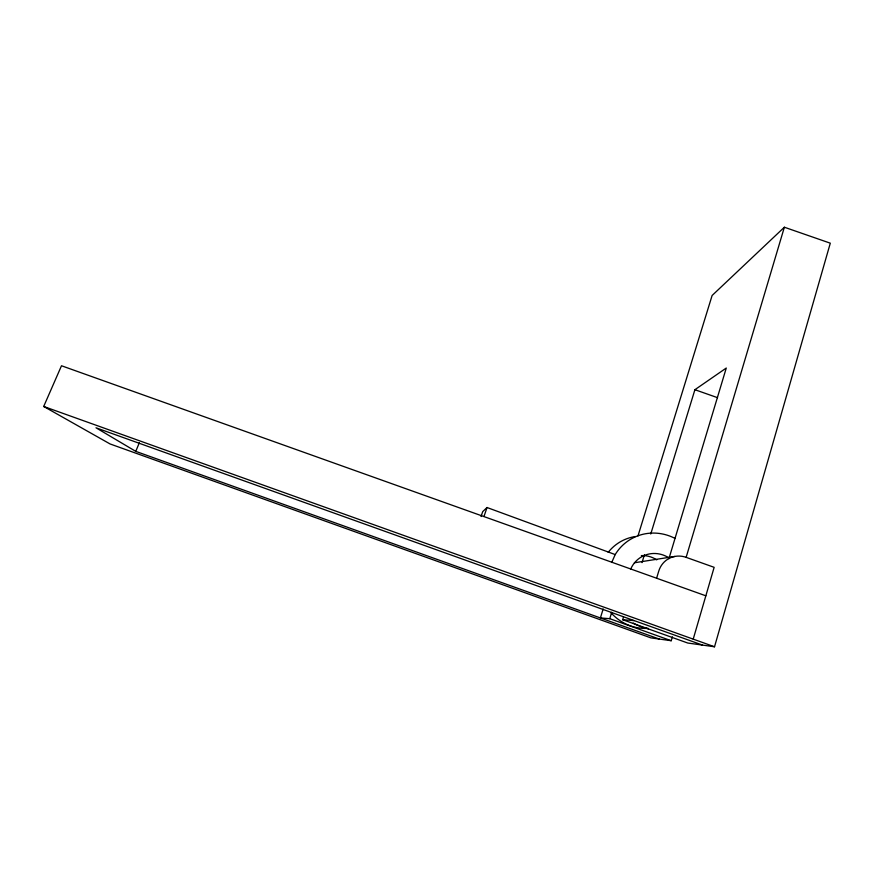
<?xml version="1.0" encoding="UTF-8"?>
<svg xmlns="http://www.w3.org/2000/svg" width="874" height="874" viewBox="0 0 874 874"><rect width="100%" height="100%" fill="white"/><g stroke="black" fill="none" stroke-linecap="round" stroke-linejoin="round"><path stroke-width="1.31" d="M623.479 617.142L622.692 619.71L687.783 643.035L714.528 646.771L830.3 243.18L784.36 227.229L712.113 295.488L637.987 535.915M693.213 639.134L714.145 567.324L686.145 557.35A22.921 21.719 61.2 0 0 658.756 571.104L656.603 578.227M705.842 595.806L61.497 365.758L43.7 406.465L110.08 443.959L650.901 637.878L671.221 640.718L672.379 636.818M686.145 557.35L784.36 227.229M668.938 558.639L726.272 368.041L694.906 389.706L650.759 534.014M642.008 562.616L644.389 554.815M603.18 608.949L600.394 617.94L609.757 618.683L611.734 612.27M483.988 516.468L487.026 507.521L615.198 554.564A48.802 46.442 62.5 0 1 674.947 538.362M481.05 516.523L482.71 511.629L487.026 507.521M659.236 639.047L135.765 451.366L139.316 442.79M611.724 562.474L615.198 554.564M634.415 562.769L674.804 556.443M622.692 619.71L634.185 620.616M694.906 389.706L717.543 397.67M43.7 406.465L714.528 646.771M702.499 645.088L95.987 427.779L135.765 451.366M609.757 618.683L671.221 640.718M648.442 628.832A48.802 46.442 62.5 0 1 633.191 623.031M630.755 568.974A27.881 26.537 62.5 0 1 669.058 557.962M648.038 628.319A46.617 44.443 63.2 0 1 611.057 612.827M608.195 552.346A46.617 44.443 63.2 0 1 635.343 536.527M641.374 555.602A26.635 25.401 63.2 0 1 656.745 559.863"/></g></svg>
